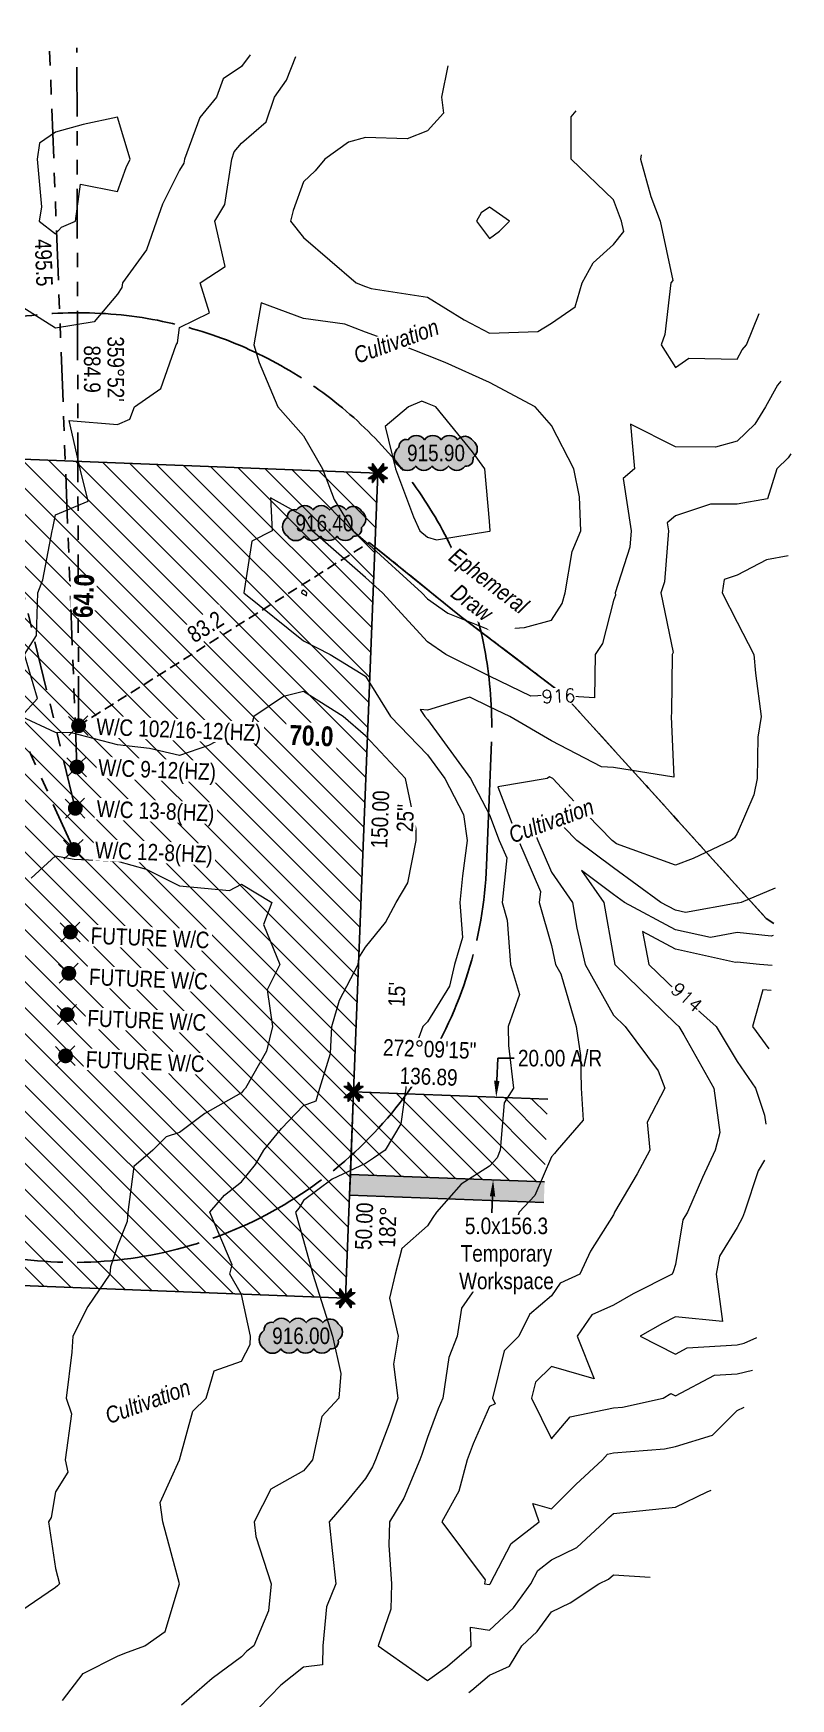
# Model space of a CAD drawing. Extents: x 296548 to 304697, y 5790571 to 5795015.
# Drawn here: x 300064 to 300522, y 5791078 to 5792086 of the extents above; entities that cross this region are included whole.
import ezdxf
from ezdxf.enums import TextEntityAlignment as Align

# ---------------------------------------------------------------- set-up
doc = ezdxf.new("R2010")
doc.units = 0
doc.header["$LTSCALE"] = 5
doc.header["$PDSIZE"] = 0.5
for name, pattern in [('foc-BUFFER', [16.75, 15, -1.75]), ('foc-DRILLPATH', [14.75, 6, -1.75, 1.75, -1.75, 1.75, -1.75]), ('foc-TIELINE', [1.875, 1.25, -0.625]), ('foc-TOPO-ephemeral', [6.25, 3.125, -0.625, 0.625, -0.625, 0.625, -0.625])]:
    doc.linetypes.add(name, pattern=pattern)
doc.layers.get('Defpoints').update_dxf_attribs({"color": 9})
for name, color, linetype in [('AUX-BUFFER', 7, 'foc-BUFFER'), ('L-BD', 7, 'Continuous'), ('L-BD1', 253, 'Continuous'), ('L-MON', 1, 'Continuous'), ('P-ELEVATION', 7, 'Continuous'), ('P-PDRILLPATH', 12, 'foc-DRILLPATH'), ('P-PROPOSED', 10, 'Continuous'), ('P-TEMP-H', 41, 'Continuous'), ('P-TEMP_WORKSPACE', 46, 'Continuous'), ('P-TXT', 4, 'Continuous'), ('T-DRAW', 143, 'foc-TOPO-ephemeral'), ('T-TIE', 201, 'foc-TIELINE'), ('T-WATER-T', 170, 'Continuous')]:
    doc.layers.add(name, color=color, linetype=linetype)
doc.layers.add('C-TOPO-MAJR', color=7, linetype='Continuous', lineweight=15, true_color=0xd3aa5f)
doc.layers.add('C-TOPO-MINR', color=7, linetype='Continuous', lineweight=13, true_color=0xe9d5af)
doc.layers.add('C-TOPO-MAJR-T', color=7, linetype='Continuous', true_color=0x737373)
doc.layers.add('P-PROPOSED-EXISTING-H', color=7, linetype='Continuous', true_color=0xffeebd)
for name, color, linetype, lineweight in [('P-TEMP-T', 46, 'Continuous', 18), ('T-TEXT', 48, 'Continuous', 18), ('T-TIE-T', 201, 'Continuous', 18)]:
    doc.layers.add(name, color=color, linetype=linetype, lineweight=lineweight)
doc.styles.add('80', font='ARIALN.TTF', dxfattribs={"height": 10})
doc.styles.add('80CG', font='ARIALN.TTF', dxfattribs={"height": 10})
doc.styles.add('80L', font='ARIALN.TTF', dxfattribs={"height": 10})
doc.styles.add('BOLD', font='ARIALNB.TTF')
doc.styles.add('foc-LtypeFont', font='ARIALN.TTF', dxfattribs={"height": 7.35})
doc.styles.get("Standard").update_dxf_attribs({"font": 'ARIALN.TTF'})
doc.linetypes.add('foc-TOPO-flowdirection-NOLINE', pattern='A,0,[">",foc-LtypeFont,S=0.3,R=0,X=0,Y=-0.945],-20,[">",foc-LtypeFont,S=0.3,R=0,X=0,Y=-0.945],0', length=20)
doc.dimstyles.new('Compass 5 000', dxfattribs={"dimscale": 5, "dimtxt": 9, "dimasz": 2, "dimexe": 0.2, "dimexo": 0.0625, "dimgap": 0.5, "dimtad": 0, "dimtih": 1, "dimtoh": 1, "dimzin": 0, "dimdsep": 46, "dimtxsty": '80CG', "dimcen": 0.1, "dimse1": 1, "dimse2": 1, "dimclrd": 256, "dimclrt": 256, "dimaunit": 1, "dimadec": 4, "dimazin": 0, "dimtfac": 0.06, "dimtofl": 0, "dimtmove": 0, "dimatfit": 1, "dimfxl": 0.2, "dimtolj": 1, "dimtzin": 0, "dimlwd": -1, "dimarcsym": 0})
pattern_1 = [(135, (-927.398, 898.283), (-7.85737153, -7.85737153), [])]

# ---------------------------------------------------------------- blocks, each defined once
blk = doc.blocks.new('TEMP')
h = blk.add_hatch(color=255)
h.dxf.hatch_style = 1
h.paths.add_polyline_path([(0, 0.25), (-0.67, 1.15), (-0.67, 0.67), (-1.15, 0.67), (-0.25, 0), (-1.15, -0.67), (-0.67, -0.67), (-0.67, -1.15), (0, -0.25), (0.67, -1.15), (0.67, -0.67), (1.15, -0.67), (0.25, 0), (1.15, 0.67), (0.67, 0.67), (0.67, 1.15)])
h.paths.add_polyline_path([(0.57, 0.85), (0.57, 0.57), (0.85, 0.57), (0.08, 0), (0.85, -0.57), (0.57, -0.57), (0.57, -0.85), (0, -0.08), (-0.57, -0.85), (-0.57, -0.57), (-0.85, -0.57), (-0.08, 0), (-0.85, 0.57), (-0.57, 0.57), (-0.57, 0.85), (0, 0.08)], flags=16)
h = blk.add_hatch(color=1)
h.dxf.hatch_style = 1
h.paths.add_polyline_path([(0, 0.08), (-0.57, 0.85), (-0.57, 0.57), (-0.85, 0.57), (-0.08, 0), (-0.85, -0.57), (-0.57, -0.57), (-0.57, -0.85), (0, -0.08), (0.57, -0.85), (0.57, -0.57), (0.85, -0.57), (0.08, 0), (0.85, 0.57), (0.57, 0.57), (0.57, 0.85)])
at = {"color": 1}
for p, q in [((-0.08, 0), (0.08, 0)), ((0, 0.08), (0, -0.08))]:
    blk.add_line(p, q, dxfattribs=at)
at = {"color": 255, "flags": 128}
blk.add_lwpolyline([(-0.25, 0), (-1.15, 0.67), (-0.67, 0.67), (-0.67, 1.15), (0, 0.25), (0.67, 1.15), (0.67, 0.67), (1.15, 0.67), (0.25, 0), (1.15, -0.67), (0.67, -0.67), (0.67, -1.15), (0, -0.25), (-0.67, -1.15), (-0.67, -0.67), (-1.15, -0.67)], close=True, dxfattribs=at)
at = {"color": 1, "flags": 128}
blk.add_lwpolyline([(-0.08, 0), (-0.85, 0.57), (-0.57, 0.57), (-0.57, 0.85), (0, 0.08), (0.57, 0.85), (0.57, 0.57), (0.85, 0.57), (0.08, 0), (0.85, -0.57), (0.57, -0.57), (0.57, -0.85), (0, -0.08), (-0.57, -0.85), (-0.57, -0.57), (-0.85, -0.57)], close=True, dxfattribs=at)
blk = doc.blocks.new('WC')
at = {"layer": 'L-MON'}
h = blk.add_hatch(color=255, dxfattribs=at)
h.dxf.hatch_style = 1
edge = h.paths.add_edge_path()
edge.add_arc((0, 0), 0.9, 0, 360)
at = {"layer": 'L-MON', "color": 240, "flags": 128}
for points in [[(-0.62, 0.5), (-1.23, 1.12)], [(0.52, 0.61), (1.13, 1.21)], [(-1.18, -1.18), (-0.56, -0.57)], [(1.16, -1.18), (0.56, -0.57)]]:
    blk.add_lwpolyline(points, dxfattribs=at)
at = {"layer": 'L-MON', "color": 240}
for radius in [0.8, 0.373]:
    blk.add_circle((0, 0), radius, dxfattribs=at)
blk = doc.blocks.new('*D440')
at = {"layer": 'Defpoints', "color": 0, "transparency": 16777216}
for p in [(300317.1, 5791443.1), (300344.2, 5791442), (300315.2, 5791393.1)]:
    blk.add_point(p, dxfattribs=at)
at = {"layer": 'P-TXT', "transparency": 16777216}
for p, q in [((300344.6, 5791452), (300345.1, 5791465.7)), ((300345.1, 5791465.7), (300355.1, 5791465.7)), ((300341.9, 5791382.1), (300341.6, 5791372.1))]:
    blk.add_line(p, q, dxfattribs=at)
for points in [[(300342.9, 5791452.1), (300346.2, 5791452), (300344.2, 5791442)], [(300340.3, 5791382.1), (300343.6, 5791382), (300342.3, 5791392.1)]]:
    blk.add_solid(points, dxfattribs=at)
at = {"layer": 'P-TXT', "transparency": 16777216, "insert": (300382.8, 5791465.7), "char_height": 10, "attachment_point": 5, "style": '80CG'}
blk.add_mtext('\\A1;20.00 A/R', dxfattribs=at)
blk = doc.blocks.new('*U491')
at = {"layer": 'P-ELEVATION'}
h = blk.add_hatch(color=111, dxfattribs=at)
h.dxf.hatch_style = 1
edge = h.paths.add_edge_path()
edge.add_arc((-17.4, -4.5), 6.1, 215, 325)
edge.add_arc((-7.4, -4.5), 6.1, 215, 325)
edge.add_arc((2.6, -4.5), 6.1, 215, 325)
edge.add_arc((12.7, -4.5), 6.1, 215, 325)
edge.add_arc((18.1, -3.7), 4.32, 263.4336, 373.4336)
edge.add_arc((18.8, 2.3), 6.1, 305, 415)
edge.add_arc((17.5, 4.4), 5.69, 30.6955, 140.6955)
edge.add_arc((8.1, 4.5), 6.1, 35, 145)
edge.add_arc((-1.9, 4.5), 6.1, 35, 145)
edge.add_arc((-11.9, 4.5), 6.1, 35, 145)
edge.add_arc((-18, 3.8), 4.33, 75.4261, 185.4261)
edge.add_arc((-18.4, -2.3), 6.96, 125, 235)
at = {"color": 240, "flags": 128}
blk.add_lwpolyline([(-22.4, -8, 0.520567), (-12.3, -8, 0.520567), (-2.4, -8, 0.520567), (7.6, -8, 0.520567), (17.6, -8, 0.520567), (22.4, -2.7, 0.520567), (22.4, 7.3, 0.520567), (13.1, 8, 0.520567), (3.1, 8, 0.520567), (-6.9, 8, 0.520567), (-16.9, 8, 0.520567), (-22.4, 3.4, 0.520567)], format="xyb", close=True, dxfattribs=at)
at = {"layer": 'P-ELEVATION', "color": 240, "flags": 128}
blk.add_lwpolyline([(0, 0, 12.5, 0, 0), (-11.1, -5.5, 0, 0, 0)], format="xyseb", dxfattribs=at)
at = {"layer": 'P-ELEVATION', "color": 240, "style": '80'}
blk.add_attdef('ELEVATION', text='', height=10, dxfattribs=at).set_placement((0, 0), align=Align.MIDDLE_CENTER)

msp = doc.modelspace()

# ---------------------------------------------------------------- hatches: boundary and pattern name
at = {"layer": 'P-PROPOSED-EXISTING-H'}
h = msp.add_hatch(dxfattribs=at)
h.set_pattern_fill('ANSI31', color=256, scale=3.499843, angle=90, style=0)
h.set_pattern_definition(pattern_1)
h.paths.add_polyline_path([(299760.535, 5791840.1), (300272.617, 5791819.973), (300257.89, 5791445.279), (300252.981, 5791320.381), (299649.349, 5791344.107)])
h = msp.add_hatch(dxfattribs=at)
h.set_pattern_fill('ANSI31', color=256, scale=3.499843, angle=90, style=0)
h.set_pattern_definition(pattern_1)
h.paths.add_polyline_path([(300373.463, 5791390.904), (300375.34, 5791440.867), (300257.89, 5791445.279), (300255.926, 5791395.32)])
at = {"layer": 'P-TEMP-H'}
h = msp.add_hatch(color=256, dxfattribs=at)
h.dxf.hatch_style = 1
h.paths.add_polyline_path([(300372.994, 5791378.414), (300373.463, 5791390.904), (300255.926, 5791395.32), (300255.435, 5791382.83)])

# ---------------------------------------------------------------- linework, layer by layer
at = {"layer": 'AUX-BUFFER', "color": 251, "linetype": 'foc-BUFFER', "flags": 128}
msp.add_lwpolyline([(300338.321, 5791582.299), (300341.264, 5791657.176, 1), (299841.672, 5791676.812), (299838.73, 5791601.964, 1.00000007), (300338.321, 5791582.299)], format="xyb", dxfattribs=at)
at = {"layer": 'C-TOPO-MAJR', "linetype": 'Continuous', "lineweight": 15, "flags": 128}
for points, elevation in [([(300314.847, 5792066.38), (300311.032, 5792047.52), (300312.253, 5792037.828), (300302.561, 5792027.183), (300290.25, 5792022.331), (300265.061, 5792023.07), (300254.744, 5792020.338), (300240.408, 5792010.02), (300234.712, 5792002.87), (300227.561, 5791996.289), (300221.26, 5791978.821), (300219.611, 5791972.52), (300227.561, 5791962.599), (300259.498, 5791935.02), (300265.061, 5791932.879), (300268.441, 5791931.64), (300302.561, 5791926.36), (300324.867, 5791912.714), (300340.061, 5791904.687), (300369.349, 5791905.733), (300377.561, 5791910.776), (300392, 5791920.582), (300396.177, 5791935.02), (300402.907, 5791947.175), (300415.061, 5791958.413), (300421.362, 5791966.22), (300420.035, 5791972.52), (300415.061, 5791985.324), (300389.545, 5792010.02), (300389.545, 5792035.536), (300392.636, 5792039.279)], 2290), ([(300516.355, 5791875.577), (300514.334, 5791873.248), (300507.129, 5791860.02), (300500.616, 5791849.465), (300490.061, 5791839.219), (300476.877, 5791835.705), (300452.561, 5791835.909), (300425.501, 5791849.581), (300427.896, 5791822.52), (300420.999, 5791816.583), (300425.768, 5791785.02), (300424.961, 5791775.12), (300416.166, 5791747.52), (300416.453, 5791746.129), (300415.061, 5791742.76), (300408.398, 5791716.684), (300404.004, 5791710.02), (300403.653, 5791683.928), (300377.561, 5791685.548), (300365.119, 5791684.962), (300340.061, 5791696.981), (300313.756, 5791710.02), (300302.561, 5791717.805), (300275.299, 5791747.52), (300265.061, 5791756.828), (300232.874, 5791785.02), (300227.561, 5791793.784), (300207.653, 5791804.929), (300208.589, 5791785.02), (300196.398, 5791778.684), (300191.546, 5791747.52), (300227.561, 5791718.409), (300243.79, 5791710.02), (300265.061, 5791697.02), (300280.247, 5791672.52), (300302.561, 5791649.476), (300313.103, 5791635.02), (300324.418, 5791613.164), (300326.615, 5791597.52), (300323.859, 5791576.223), (300322.192, 5791560.02), (300323.718, 5791538.863), (300318.957, 5791522.52), (300315.824, 5791509.257), (300302.561, 5791487.808), (300301.152, 5791486.429), (300299.803, 5791485.02), (300290.544, 5791459.537), (300289.591, 5791447.52), (300286.547, 5791426.034), (300276.906, 5791410.02), (300269.954, 5791405.128), (300265.061, 5791401.951), (300244.987, 5791392.595), (300227.561, 5791379.625), (300224.931, 5791375.15), (300222.817, 5791372.52), (300227.561, 5791355.475), (300233.255, 5791335.02), (300235.89, 5791326.692), (300245.124, 5791297.52), (300250.121, 5791274.961), (300249.01, 5791260.02), (300238.675, 5791248.906), (300233.02, 5791222.52), (300230.567, 5791219.514), (300227.561, 5791216.006), (300207.832, 5791204.75), (300197.751, 5791185.02), (300198.799, 5791176.283), (300208.037, 5791147.52), (300206.299, 5791131.283), (300197.608, 5791110.02), (300193.378, 5791106.704), (300190.061, 5791103.268), (300172.33, 5791090.252), (300153.834, 5791074.085)], 2290), ([(300511.092, 5791521.844), (300503.42, 5791522.52), (300490.061, 5791523.903), (300488.888, 5791523.694), (300452.561, 5791531.718), (300432.731, 5791542.351), (300436.49, 5791522.52), (300452.561, 5791506.878), (300477.183, 5791485.02), (300490.061, 5791463.803), (300501.109, 5791447.52), (300506.426, 5791431.156), (300507.315, 5791425.752)], 2285), ([(300506.463, 5791404.077), (300502.628, 5791397.454), (300494.345, 5791372.52), (300493.195, 5791369.387), (300490.061, 5791363.217), (300479.196, 5791345.886), (300477.367, 5791335.02), (300481.151, 5791306.431), (300452.561, 5791309.1), (300444.892, 5791305.19), (300431.204, 5791297.52), (300452.561, 5791286.644), (300459.665, 5791290.417), (300490.061, 5791292.264), (300494.283, 5791293.299), (300501.859, 5791296.726)], 2285)]:
    msp.add_lwpolyline(points, dxfattribs=dict(at, elevation=elevation))
at = {"layer": 'C-TOPO-MINR', "linetype": 'Continuous', "lineweight": 13, "flags": 128}
for points, elevation in [([(300195.204, 5792073.209), (300190.061, 5792065.981), (300178.979, 5792058.603), (300174.889, 5792047.52), (300164.8, 5792035.282), (300155.496, 5792010.02), (300155.111, 5792007.47), (300152.561, 5792003.217), (300142.329, 5791982.753), (300138.714, 5791972.52), (300132.54, 5791955.042), (300118.104, 5791935.02), (300117.744, 5791932.338), (300115.061, 5791928.321), (300100.999, 5791911.582), (300077.561, 5791907.678), (300050.042, 5791925.04)], 2292), ([(300081.811, 5791076.916), (300094.236, 5791093.346), (300115.061, 5791103.787), (300119.556, 5791105.526), (300131.567, 5791110.02), (300143.872, 5791118.71), (300152.561, 5791147.507), (300152.564, 5791147.518), (300152.566, 5791147.52), (300152.561, 5791147.53), (300142.394, 5791185.02), (300140.837, 5791196.744), (300152.561, 5791222.511), (300152.564, 5791222.518), (300152.567, 5791222.52), (300160.575, 5791252.006), (300168.585, 5791260.02), (300173.535, 5791276.547), (300190.061, 5791282.313), (300195.229, 5791292.353), (300195.527, 5791297.52), (300190.061, 5791322.725), (300182.911, 5791335.02), (300184.442, 5791340.64), (300170.924, 5791372.52), (300179.682, 5791382.9), (300190.061, 5791390.825), (300198.616, 5791401.466), (300203.644, 5791410.02), (300214.35, 5791423.231), (300227.561, 5791437.112), (300235.164, 5791439.918), (300237.529, 5791447.52), (300243.966, 5791468.615), (300244.723, 5791485.02), (300249.302, 5791500.78), (300260.571, 5791522.52), (300261.02, 5791526.561), (300265.061, 5791533.026), (300277.187, 5791547.894), (300283.637, 5791560.02), (300290.637, 5791571.944), (300295.682, 5791597.52), (300295.707, 5791604.375), (300289.345, 5791635.02), (300265.061, 5791660.933), (300251.634, 5791672.52), (300227.561, 5791687.65), (300215.464, 5791684.618), (300197.494, 5791672.52), (300195.973, 5791666.609), (300190.061, 5791665.502), (300170.036, 5791655.046), (300152.561, 5791648.933), (300134.332, 5791653.25), (300115.061, 5791655.53), (300087.295, 5791662.787), (300077.561, 5791662.999), (300056.829, 5791672.52), (300066.617, 5791683.465), (300058.81, 5791710.02), (300065.945, 5791721.637), (300066.742, 5791747.52), (300069.836, 5791755.245), (300075.509, 5791785.02), (300075.897, 5791786.684), (300077.561, 5791794.601), (300097.186, 5791802.896), (300092.423, 5791822.52), (300085.865, 5791851.717), (300115.061, 5791849.274), (300122.449, 5791852.633), (300125.376, 5791860.02), (300141.343, 5791871.239), (300150.464, 5791897.52), (300151.304, 5791898.778), (300152.561, 5791908.131), (300170.599, 5791916.983), (300164.95, 5791935.02), (300180.172, 5791944.909), (300173.946, 5791972.52), (300179.986, 5791982.596), (300184.123, 5792010.02), (300185.721, 5792014.361), (300190.061, 5792019.626), (300205.024, 5792032.558), (300209.968, 5792047.52), (300217.282, 5792057.8), (300222.868, 5792072.121)], 2291), ([(300431.972, 5792012.602), (300431.451, 5792010.02), (300437.636, 5791987.446), (300443.434, 5791972.52), (300451.004, 5791936.578), (300449.746, 5791935.02), (300446.191, 5791903.891), (300443.958, 5791897.52), (300452.561, 5791883.814), (300460.674, 5791889.407), (300490.061, 5791888.939), (300493.088, 5791894.494), (300495.713, 5791897.52), (300503.213, 5791916.541)], 2291), ([(300522.351, 5791831.498), (300520.914, 5791829.168), (300514.065, 5791822.52), (300508.303, 5791804.279), (300490.061, 5791801.051), (300473.871, 5791801.211), (300452.561, 5791794.088), (300447.689, 5791789.893), (300448.425, 5791785.02), (300445.911, 5791754.171), (300443.792, 5791747.52), (300451.258, 5791711.324), (300450.72, 5791710.02), (300450.144, 5791674.938), (300450.104, 5791672.52), (300451.665, 5791635.917), (300415.061, 5791641.631), (300407.935, 5791642.147), (300377.561, 5791657.925), (300352.497, 5791672.52), (300340.061, 5791678.485), (300328.234, 5791684.347), (300302.561, 5791676.367), (300298.213, 5791676.869), (300300.908, 5791672.52), (300302.561, 5791670.813), (300328.664, 5791635.02), (300340.061, 5791613.003), (300346.046, 5791597.52), (300350.559, 5791587.023), (300347.72, 5791560.02), (300350.71, 5791549.371), (300352.779, 5791522.52), (300358.193, 5791504.389), (300351.45, 5791485.02), (300351.666, 5791473.416), (300354.685, 5791447.52), (300348.906, 5791438.676), (300346.667, 5791410.02), (300344.679, 5791405.402), (300340.061, 5791400.406), (300323.048, 5791389.533), (300308.017, 5791372.52), (300305.831, 5791369.251), (300302.561, 5791364.276), (300287.126, 5791350.456), (300283.127, 5791335.02), (300279.705, 5791320.376), (300284.922, 5791297.52), (300282.12, 5791280.462), (300284.587, 5791260.02), (300279.749, 5791245.333), (300271.044, 5791222.52), (300269.276, 5791218.305), (300265.061, 5791211.28), (300253.262, 5791196.82), (300243.152, 5791185.02), (300244.96, 5791167.622), (300247.101, 5791147.52), (300241.512, 5791133.569), (300239.24, 5791110.02), (300239.063, 5791098.519), (300227.561, 5791097.095), (300213.787, 5791086.295), (300200.488, 5791072.52)], 2289), ([(300520.836, 5791769.754), (300507.644, 5791767.437), (300490.061, 5791758.113), (300482.04, 5791755.542), (300480.844, 5791747.52), (300490.061, 5791729.673), (300500.074, 5791710.02), (300501.161, 5791698.92), (300504.507, 5791672.52), (300502.562, 5791660.019), (300502.155, 5791635.02), (300499.97, 5791625.111), (300490.061, 5791601.818), (300488.42, 5791599.162), (300486.249, 5791597.52), (300463.422, 5791586.659), (300452.561, 5791582.575), (300416.99, 5791595.591), (300415.061, 5791596.998), (300414.362, 5791597.52), (300391.82, 5791620.762), (300378.424, 5791635.02), (300377.561, 5791635.468), (300376.488, 5791636.093), (300374.958, 5791635.02), (300345.128, 5791629.954), (300357.665, 5791597.52), (300370.938, 5791566.643), (300370.242, 5791560.02), (300377.561, 5791533.954), (300380.104, 5791522.52), (300383.309, 5791516.773), (300392.647, 5791485.02), (300395.267, 5791467.314), (300395.486, 5791447.52), (300396.889, 5791428.193), (300381.062, 5791410.02), (300379.46, 5791408.122), (300377.561, 5791406.041), (300367.475, 5791382.607), (300358.154, 5791372.52), (300353.719, 5791358.862), (300340.061, 5791338.887), (300338.512, 5791336.57), (300337.493, 5791335.02), (300323.146, 5791314.436), (300320.478, 5791297.52), (300315.46, 5791284.622), (300311.862, 5791260.02), (300309.024, 5791253.557), (300302.561, 5791236.068), (300299.204, 5791225.877), (300297.923, 5791222.52), (300288.215, 5791199.367), (300279.607, 5791185.02), (300279.181, 5791170.901), (300280.762, 5791147.52), (300280.342, 5791132.239), (300272.759, 5791110.02), (300302.561, 5791089.103), (300314.78, 5791097.801), (300329.073, 5791110.02), (300328.712, 5791121.37), (300340.061, 5791119.517), (300354.624, 5791132.958), (300365.123, 5791147.52), (300369.373, 5791155.709), (300377.561, 5791162.004), (300392.974, 5791169.608), (300409.659, 5791185.02), (300412.364, 5791187.718), (300415.061, 5791190.201), (300444.52, 5791193.061), (300452.561, 5791193.935), (300471.766, 5791203.316), (300474.339, 5791204.19)], 2288), ([(300512.932, 5791568.664), (300492.45, 5791560.02), (300490.559, 5791559.523), (300490.061, 5791559.574), (300458.617, 5791553.965), (300452.561, 5791555.303), (300443.763, 5791560.02), (300415.061, 5791580.956), (300392.872, 5791597.52), (300377.561, 5791613.306), (300364.068, 5791611.014), (300369.283, 5791597.52), (300377.561, 5791578.264), (300390.346, 5791560.02), (300393.044, 5791544.538), (300397.94, 5791522.52), (300415.061, 5791491.818), (300422.161, 5791485.02), (300442.082, 5791458), (300446.253, 5791447.52), (300435.505, 5791427.076), (300437.199, 5791410.02), (300429.387, 5791395.695), (300415.761, 5791372.52), (300415.599, 5791371.983), (300415.061, 5791370.87), (300401.185, 5791348.897), (300394.845, 5791335.02), (300382.932, 5791329.65), (300377.561, 5791321.814), (300364.402, 5791310.68), (300357.953, 5791297.52), (300348.996, 5791288.586), (300341.845, 5791260.02), (300343.503, 5791256.578), (300340.061, 5791254.809), (300330.211, 5791232.371), (300326.57, 5791222.52), (300321.54, 5791203.542), (300311.22, 5791185.02), (300337.547, 5791150.035), (300337.124, 5791147.52), (300340.061, 5791147.041), (300340.311, 5791147.271), (300340.491, 5791147.52), (300353.157, 5791171.925), (300370.19, 5791185.02), (300366.379, 5791196.203), (300377.561, 5791192.901), (300392.391, 5791207.69), (300408.501, 5791222.52), (300411.505, 5791226.077), (300415.061, 5791226.814), (300445.909, 5791229.173), (300452.561, 5791230.658), (300475.12, 5791237.462), (300490.061, 5791252.404), (300494.141, 5791254.488)], 2287), ([(300062.805, 5791574.777), (300077.561, 5791588.229), (300088.909, 5791586.173), (300115.061, 5791584.955), (300132.474, 5791580.107), (300152.561, 5791569.994), (300182.768, 5791567.314), (300190.061, 5791571.113), (300208.437, 5791560.02), (300203.354, 5791546.728), (300213.282, 5791522.52), (300205.52, 5791507.061), (300208.767, 5791485.02), (300205.147, 5791469.934), (300192.424, 5791447.52), (300191.272, 5791446.31), (300190.061, 5791444.816), (300167.907, 5791432.175), (300152.561, 5791420.857), (300144.465, 5791418.117), (300136.37, 5791410.02), (300124.905, 5791400.176), (300121.294, 5791372.52), (300120.785, 5791366.796), (300115.061, 5791352.131), (300110.698, 5791339.384), (300110.297, 5791335.02), (300097.161, 5791315.421), (300087.949, 5791297.52), (300087.395, 5791287.687), (300083.925, 5791260.02), (300087.158, 5791250.424), (300083.425, 5791222.52), (300084.981, 5791215.1), (300077.561, 5791203.205), (300074.795, 5791187.787), (300073.208, 5791185.02), (300077.561, 5791156.885), (300079.861, 5791147.52), (300078.718, 5791146.364), (300077.561, 5791145.354), (300056.518, 5791131.064)], 2292), ([(300511.805, 5791539.984), (300510.453, 5791539.628), (300490.061, 5791541.739), (300473.752, 5791538.829), (300452.561, 5791543.511), (300421.769, 5791560.02), (300415.061, 5791564.913), (300395.76, 5791579.322), (300409.286, 5791560.02), (300415.061, 5791526.872), (300415.886, 5791522.52), (300452.561, 5791486.824), (300454.593, 5791485.02), (300457.73, 5791479.851), (300475.809, 5791447.52), (300479.391, 5791420.691), (300476.709, 5791410.02), (300469.089, 5791393.493), (300460.006, 5791372.52), (300457.137, 5791367.945), (300452.561, 5791340.759), (300451.226, 5791336.355), (300450.582, 5791335.02), (300427.056, 5791323.025), (300415.061, 5791316.305), (300402.114, 5791310.468), (300393.24, 5791297.52), (300403.45, 5791271.632), (300377.561, 5791279.104), (300368.007, 5791269.575), (300365.615, 5791260.02), (300377.561, 5791235.224), (300388.915, 5791248.667), (300415.061, 5791254.088), (300420.573, 5791254.509), (300445.265, 5791260.02), (300449.853, 5791262.729), (300452.561, 5791261.35), (300476.184, 5791273.898), (300490.061, 5791274.741), (300499.184, 5791276.978)], 2286), ([(300510.497, 5791506.7), (300505.436, 5791507.146), (300499.235, 5791485.02), (300509.112, 5791471.459)], 2284), ([(300327.539, 5791081.758), (300329.458, 5791083.124), (300340.061, 5791092.189), (300352.311, 5791097.77), (300359.594, 5791110.02), (300368.938, 5791118.644), (300377.561, 5791130.606), (300388.968, 5791136.113), (300406.344, 5791147.52), (300412.182, 5791150.4), (300415.061, 5791153.06), (300437.386, 5791151.577)], 2289)]:
    msp.add_lwpolyline(points, dxfattribs=dict(at, elevation=elevation))
for points, elevation in [([(300122.779, 5792010.02), (300115.061, 5792035.48), (300094.178, 5792030.904), (300077.561, 5792026.337), (300067.932, 5792019.65), (300066.482, 5792010.02), (300069.039, 5791981.043), (300067.63, 5791972.52), (300077.561, 5791964.83), (300081.237, 5791968.845), (300089.659, 5791972.52), (300092.727, 5791994.855), (300115.061, 5791990.311), (300120.207, 5792004.875), (300122.779, 5792010.02)], 2293), ([(300340.061, 5791980.834), (300335.108, 5791977.474), (300332.257, 5791972.52), (300340.061, 5791961.897), (300346.19, 5791966.392), (300352.242, 5791972.52), (300340.061, 5791980.834)], 2289), ([(300391.065, 5791822.52), (300377.561, 5791848.664), (300367.832, 5791860.02), (300340.061, 5791874.736), (300313.294, 5791886.787), (300302.561, 5791891.197), (300286.168, 5791897.52), (300265.061, 5791905.256), (300252.486, 5791910.096), (300227.561, 5791913.453), (300202.042, 5791923.04), (300197.559, 5791897.52), (300200.738, 5791886.844), (300211.987, 5791860.02), (300227.561, 5791842.545), (300239.117, 5791822.52), (300246.078, 5791804.004), (300257.586, 5791785.02), (300265.061, 5791778.473), (300299.109, 5791747.52), (300302.561, 5791743.757), (300314.919, 5791735.162), (300340.061, 5791725.02), (300361.201, 5791726.38), (300377.561, 5791730.907), (300384.164, 5791740.918), (300385.851, 5791747.52), (300390.105, 5791772.476), (300395.478, 5791785.02), (300394.565, 5791805.517), (300391.065, 5791822.52)], 2291), ([(300340.421, 5791785.02), (300340.061, 5791790.795), (300337.383, 5791822.52), (300329.745, 5791832.837), (300307.688, 5791860.02), (300302.561, 5791862.126), (300299.133, 5791863.449), (300291.119, 5791860.02), (300276.903, 5791848.179), (300283.274, 5791822.52), (300294.159, 5791793.423), (300297.964, 5791785.02), (300302.561, 5791781.183), (300308.143, 5791779.439), (300340.061, 5791784.687), (300340.318, 5791784.764), (300340.421, 5791785.02)], 2292), ([(300227.561, 5791749.014), (300226.579, 5791748.503), (300226.426, 5791747.52), (300227.561, 5791746.602), (300229.462, 5791745.62), (300229.588, 5791747.52), (300227.561, 5791749.014)], 2289)]:
    msp.add_lwpolyline(points, close=True, dxfattribs=dict(at, elevation=elevation))
at = {"layer": 'P-PDRILLPATH'}
msp.add_line((300091.468, 5791666.994), (300090.43, 5792077.327), dxfattribs=at)
at = {"layer": 'P-PDRILLPATH', "flags": 128}
for points in [[(300088.522, 5791592.055), (299865.643, 5792086.162)], [(300089.504, 5791617.035), (299976.872, 5792081.79)], [(300090.486, 5791642.014), (300073.874, 5792077.977)]]:
    msp.add_lwpolyline(points, dxfattribs=at)
at = {"layer": 'P-PROPOSED', "flags": 128}
msp.add_lwpolyline([(299760.535, 5791840.1), (300272.617, 5791819.973), (300257.89, 5791445.279), (300252.981, 5791320.381), (299649.349, 5791344.107)], close=True, dxfattribs=at)
msp.add_lwpolyline([(300373.463, 5791390.904), (300255.926, 5791395.32), (300257.89, 5791445.279), (300375.34, 5791440.867)], dxfattribs=at)
at = {"layer": 'P-TEMP_WORKSPACE', "flags": 128}
msp.add_lwpolyline([(300372.994, 5791378.414), (300255.435, 5791382.83), (300255.926, 5791395.32), (300373.463, 5791390.904)], dxfattribs=at)

# ---------------------------------------------------------------- block references
for p, values in [((300307.75, 5791832.135), {'ELEVATION': '915.90'}), ((300240.246, 5791789.677), {'ELEVATION': '916.40'}), ((300226.162, 5791297.707), {'ELEVATION': '916.00'})]:
    msp.add_blockref('*U491', p).add_auto_attribs(values)
at = {"layer": 'L-MON', "xscale": 4.999775649999976, "yscale": 4.999775649999976, "zscale": 4.999775649999976}
for p in [(300272.617, 5791819.973), (300257.89, 5791445.279), (300252.981, 5791320.381)]:
    msp.add_blockref('TEMP', p, dxfattribs=at)
at = {"layer": 'L-MON', "color": 5, "xscale": 4.999775649999976, "yscale": 4.999775649999976, "zscale": 4.999775649999976}
for p in [(300090.486, 5791642.014), (300089.504, 5791617.035), (300088.522, 5791592.055), (300086.559, 5791542.096), (300085.577, 5791517.117), (300084.595, 5791492.137), (300083.613, 5791467.157)]:
    msp.add_blockref('WC', p, dxfattribs=at)

# ---------------------------------------------------------------- texts
at = {"layer": 'L-BD1', "color": 5, "style": '80L'}
for s, rotation, p in [('495.5', 272.132992, (300070.457, 5791947.329)), ('884.9', 270.117194, (300099.742, 5791882.853)), ("359°52'", 270.117194, (300113.991, 5791882.882))]:
    msp.add_text(s, height=9.9996, rotation=rotation, dxfattribs=at).set_placement(p, align=Align.MIDDLE_CENTER)
at = {"layer": 'L-BD1', "style": '80L'}
for s, p in [('150.00', (300273.883, 5791610.297)), ("15'", (300283.977, 5791504.315)), ('50.00', (300264.203, 5791364.032)), ('182°', (300278.442, 5791363.472))]:
    msp.add_text(s, height=9.9996, rotation=87.749166, dxfattribs=at).set_placement(p, align=Align.MIDDLE_CENTER)
at = {"layer": 'T-TEXT', "insert": (300118.148, 5791257.781), "char_height": 10, "attachment_point": 1, "rotation": 20, "style": '80L'}
msp.add_mtext_dynamic_manual_height_columns('\\pi-12.446;{\\fArial Narrow|b0|i1|c0|p34;Cultivation}', width=27.27721, gutter_width=50, heights=[0], dxfattribs=at)

# ---------------------------------------------------------------- next in the draw order: texts
at = {"layer": 'C-TOPO-MAJR-T', "linetype": 'Continuous', "lineweight": 20, "insert": (300459.417, 5791502.614, 2285), "char_height": 7.99964, "width": 19.5077, "attachment_point": 5, "rotation": 318.403917, "bg_fill": 3, "box_fill_scale": 1.125, "bg_fill_color": 256, "bg_fill_true_color": 13158600, "bg_fill_transparency": 0}
msp.add_mtext('{\\Fsimplex|c0;914}', dxfattribs=at)
at = {"layer": 'L-BD', "color": 3, "char_height": 12, "attachment_point": 5, "style": 'BOLD', "bg_fill": 3, "box_fill_scale": 1.15, "bg_fill_color": 256, "bg_fill_true_color": 256, "bg_fill_transparency": 0}
for s, insert, width, rotation in [('64.0', (300094.567, 5791745.615), 13.28704, 87.749166), ('70.0', (300232.335, 5791660.887), 27.21882, 357.749166)]:
    msp.add_mtext(s, dxfattribs=dict(at, insert=insert, width=width, rotation=rotation))
at = {"layer": 'L-BD', "insert": (300304.108, 5791476.286), "char_height": 9.99955, "width": 50.42081, "attachment_point": 2, "rotation": 357.84864, "style": '80L', "bg_fill": 3, "box_fill_scale": 1.15, "bg_fill_color": 256, "bg_fill_true_color": 256, "bg_fill_transparency": 0}
msp.add_mtext('272°09\'15" 136.89', dxfattribs=at)
at = {"layer": 'L-BD1', "insert": (300284.147, 5791611.267), "char_height": 9.9996, "width": 10.8632, "attachment_point": 2, "rotation": 87.749166, "style": '80L', "bg_fill": 3, "box_fill_scale": 1.15, "bg_fill_color": 256, "bg_fill_true_color": 256, "bg_fill_transparency": 0}
msp.add_mtext('25"', dxfattribs=at)
at = {"layer": 'P-TXT', "char_height": 10, "attachment_point": 6, "rotation": 357.749166, "style": '80L', "bg_fill": 3, "box_fill_scale": 1.15, "bg_fill_color": 256, "bg_fill_true_color": 256, "bg_fill_transparency": 0}
for s, width, insert in [('W/C 102/16-12(HZ)', 99.3473, (300202.001, 5791661.123)), ('W/C 9-12(HZ)', 70.67616, (300174.559, 5791637.488)), ('W/C 13-8(HZ)', 70.67616, (300173.577, 5791612.509)), ('W/C 12-8(HZ)', 70.67616, (300172.595, 5791587.529)), ('FUTURE W/C ', 71.51883, (300170.632, 5791537.122)), ('FUTURE W/C ', 71.51883, (300169.65, 5791512.142)), ('FUTURE W/C ', 71.51883, (300168.668, 5791487.162)), ('FUTURE W/C ', 71.51883, (300167.686, 5791462.183))]:
    msp.add_mtext_dynamic_manual_height_columns(s, width=width, gutter_width=50, heights=[0], dxfattribs=dict(at, insert=insert))
at = {"layer": 'T-TEXT', "char_height": 10, "attachment_point": 1, "rotation": 20, "style": '80L', "bg_fill": 3, "box_fill_scale": 1.15, "bg_fill_color": 256, "bg_fill_true_color": 256, "bg_fill_transparency": 0}
for s, width, insert in [('\\pi-12.446;{\\fArial Narrow|b0|i1|c0|p34;Cultivation}', 27.27721, (300268.495, 5791899.664)), ('\\pi0.56842;{\\fArial Narrow|b0|i1|c0|p34;Cultivation}', 53.306, (300350.084, 5791604.862))]:
    msp.add_mtext_dynamic_manual_height_columns(s, width=width, gutter_width=50, heights=[0], dxfattribs=dict(at, insert=insert))

# ---------------------------------------------------------------- next in the draw order: linework, layer by layer
at = {"layer": 'T-DRAW'}
msp.add_lwpolyline([(300267.405, 5791777.917), (300322.88, 5791733.021), (300385.305, 5791685.569), (300418.169, 5791649.276), (300436.282, 5791629.274), (300451.39, 5791612.536), (300454.329, 5791609.276), (300507.55, 5791550.318), (300512.095, 5791547.36)], dxfattribs=at)
at = {"layer": 'T-DRAW', "linetype": 'foc-TOPO-flowdirection-NOLINE', "flags": 128}
msp.add_lwpolyline([(300267.405, 5791777.917), (300322.88, 5791733.021), (300385.305, 5791685.569), (300418.169, 5791649.276), (300436.282, 5791629.274), (300451.39, 5791612.536), (300454.329, 5791609.276), (300507.55, 5791550.318), (300512.095, 5791547.36)], dxfattribs=at)
at = {"layer": 'T-TIE', "flags": 128}
msp.add_lwpolyline([(300091.468, 5791666.994), (300267.405, 5791777.917)], dxfattribs=at)

# ---------------------------------------------------------------- next in the draw order: block references
at = {"layer": 'L-MON', "color": 5, "xscale": 4.999775649999976, "yscale": 4.999775649999976, "zscale": 4.999775649999976}
msp.add_blockref('WC', (300091.468, 5791666.994), dxfattribs=at)

# ---------------------------------------------------------------- next in the draw order: dimensions: what is measured, and where the dimension line sits
at = {"layer": 'P-TXT'}
dim = msp.add_linear_dim(base=(300344.187, 5791442.037), p1=(300315.212, 5791393.093), p2=(300317.089, 5791443.055), angle=87.84864, text='20.00 A/R', dimstyle='Compass 5 000', dxfattribs=at)
dim.commit()
dim.dimension.update_dxf_attribs({"geometry": '*D440', "text_midpoint": (300382.81, 5791465.682), "dimtype": 161})

# ---------------------------------------------------------------- next in the draw order: texts
at = {"layer": 'C-TOPO-MAJR-T', "linetype": 'Continuous', "lineweight": 20, "insert": (300381.923, 5791685.016, 2290), "char_height": 7.99964, "width": 18.74583, "attachment_point": 5, "rotation": 2.696627, "bg_fill": 3, "box_fill_scale": 1.125, "bg_fill_color": 256, "bg_fill_true_color": 13158600, "bg_fill_transparency": 0}
msp.add_mtext('{\\Fsimplex|c0;916}', dxfattribs=at)
at = {"layer": 'P-TEMP-T', "insert": (300350.384, 5791369.244), "char_height": 9.99955, "width": 50.42081, "attachment_point": 2, "style": '80L', "bg_fill": 3, "box_fill_scale": 1.15, "bg_fill_color": 256, "bg_fill_true_color": 256, "bg_fill_transparency": 0}
msp.add_mtext('5.0x156.3\\PTemporary Workspace', dxfattribs=at)
at = {"layer": 'T-TIE-T', "insert": (300165.537, 5791731.168), "char_height": 9.9996, "width": 24.30772, "attachment_point": 2, "rotation": 32.23008, "style": '80L', "bg_fill": 3, "box_fill_scale": 1.2, "bg_fill_color": 256, "bg_fill_transparency": 0}
msp.add_mtext('83.2', dxfattribs=at)
at = {"layer": 'T-WATER-T', "insert": (300320.386, 5791775.754), "char_height": 10, "attachment_point": 1, "rotation": 322.759807, "style": '80L', "bg_fill": 3, "box_fill_scale": 1.2, "bg_fill_color": 256, "bg_fill_transparency": 0}
msp.add_mtext_dynamic_manual_height_columns('\\pi0.32752;{\\fArial Narrow|b0|i1|c0|p34;Ephemeral \\P\\pi14.594;Draw}', width=55.98246, gutter_width=50, heights=[0], dxfattribs=at)

doc.saveas('drawing.dxf')
